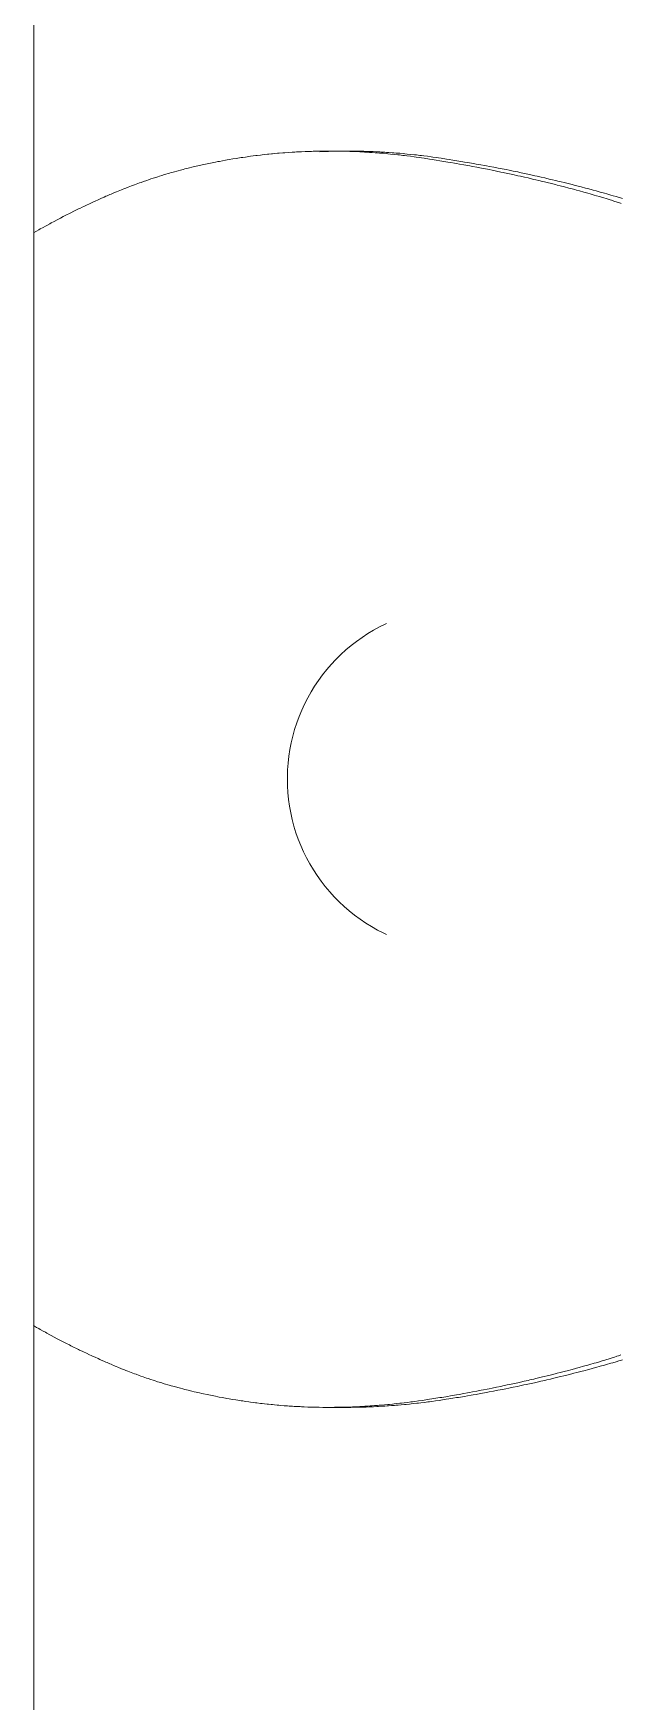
# Model space of a CAD drawing. Header units: millimetres. Extents: x -64292 to 329, y -3854 to 56761.
# Drawn here: x -1378 to -1164, y -1906 to -1296 of the extents above; entities that cross this region are included whole.
import ezdxf

# ---------------------------------------------------------------- set-up
doc = ezdxf.new("R2010")
doc.units = ezdxf.units.MM
doc.header["$MEASUREMENT"] = 0
doc.layers.add('I-FURN', color=30, linetype='Continuous', lineweight=13)

# ---------------------------------------------------------------- blocks, each defined once
blk = doc.blocks.new('New Furniture_Meeting Table Project Room South_NT2 - NT2-9574844-GA PLAN - LEVEL 11')
at = {"layer": 'I-FURN'}
blk.add_line((-672.67, -1824.05), (671.31, -1824.05), dxfattribs=at)
blk = doc.blocks.new('New Furniture_Project Room Chairs_NC5 - NC5-V35-GA PLAN - LEVEL 11')
at = {"layer": 'I-FURN'}
for p, q in [((-229.77, 44.5), (-229.77, 38.31)), ((229.62, 38.2), (229.62, 44.39)), ((-56.73, 23.39), (-56.86, 23.12)), ((56.86, 23.12), (56.73, 23.39))]:
    blk.add_line(p, q, dxfattribs=at)
at = {"layer": 'I-FURN', "flags": 128}
for points in [[(-199.84, 152.26), (-200.53, 151.07), (-200.98, 150.27), (-201.28, 149.74), (-201.88, 148.68), (-202.33, 147.88), (-202.62, 147.34), (-203.21, 146.27), (-203.5, 145.73), (-204.08, 144.66), (-204.65, 143.58), (-205.03, 142.86), (-205.28, 142.38), (-205.78, 141.41), (-206.18, 140.64), (-206.44, 140.12), (-206.96, 139.09), (-207.22, 138.57), (-207.74, 137.53), (-208.25, 136.49), (-208.59, 135.8), (-208.82, 135.33), (-209.26, 134.4), (-209.51, 133.88), (-210.01, 132.83), (-210.5, 131.78), (-210.83, 131.07), (-211.04, 130.61), (-211.47, 129.67), (-211.95, 128.61), (-212.27, 127.9), (-212.48, 127.42), (-212.9, 126.48), (-213.21, 125.77), (-213.41, 125.29), (-213.82, 124.34), (-214.02, 123.86), (-214.43, 122.91), (-214.83, 121.95), (-215.09, 121.32), (-215.62, 120.04)], [(215.47, 119.97), (214.94, 121.25), (214.67, 121.89), (214.27, 122.85), (213.87, 123.8), (213.67, 124.28), (213.26, 125.23), (213.05, 125.71), (212.74, 126.42), (212.32, 127.37), (212.11, 127.84), (211.79, 128.55), (211.31, 129.62), (210.88, 130.56), (210.67, 131.03), (210.34, 131.73), (209.85, 132.79), (209.35, 133.84), (209.1, 134.36), (208.65, 135.29), (208.43, 135.76), (208.09, 136.45), (207.57, 137.5), (207.06, 138.54), (206.8, 139.06), (206.27, 140.09), (206.01, 140.61), (205.61, 141.38), (205.11, 142.35), (204.85, 142.83), (204.47, 143.56), (203.9, 144.64), (203.32, 145.72), (203.03, 146.25), (202.44, 147.33), (202.14, 147.86), (201.7, 148.67), (201.1, 149.74), (200.8, 150.27), (200.34, 151.07), (199.66, 152.26)], [(-215.62, 120.04), (-216.04, 118.99), (-216.24, 118.47), (-216.55, 117.68), (-217, 116.5), (-217.45, 115.32), (-217.67, 114.72), (-218.1, 113.54), (-218.31, 112.94), (-218.63, 112.05), (-219.04, 110.86), (-219.25, 110.26), (-219.55, 109.36), (-219.85, 108.46), (-219.99, 108.01), (-220.38, 106.81), (-220.57, 106.21), (-220.85, 105.3), (-221.12, 104.4), (-221.26, 103.94), (-221.53, 103.03), (-221.66, 102.58), (-221.86, 101.9), (-222.05, 101.21), (-222.18, 100.75), (-222.43, 99.84), (-222.55, 99.38), (-222.8, 98.46), (-223.04, 97.55), (-223.2, 96.93), (-223.51, 95.7), (-223.62, 95.24), (-223.84, 94.32), (-224.06, 93.4), (-224.21, 92.78), (-224.49, 91.54), (-224.7, 90.62), (-224.83, 90), (-225.1, 88.76), (-225.23, 88.14), (-225.48, 86.9), (-225.73, 85.65), (-225.89, 84.83), (-225.99, 84.27), (-226.2, 83.17), (-226.4, 82.06), (-226.5, 81.5), (-226.64, 80.67), (-226.85, 79.43), (-227.06, 78.18), (-227.15, 77.55), (-227.35, 76.3), (-227.44, 75.68), (-227.58, 74.74), (-227.76, 73.49), (-227.84, 72.86), (-227.97, 71.92), (-228.09, 70.98), (-228.15, 70.51), (-228.3, 69.25), (-228.37, 68.62), (-228.48, 67.68), (-228.58, 66.73), (-228.63, 66.26), (-228.73, 65.32), (-228.77, 64.84), (-228.84, 64.13)], [(228.69, 64.06), (228.62, 64.77), (228.57, 65.24), (228.48, 66.19), (228.43, 66.66), (228.33, 67.61), (228.22, 68.56), (228.15, 69.18), (227.99, 70.44), (227.93, 70.91), (227.81, 71.86), (227.69, 72.8), (227.6, 73.42), (227.42, 74.68), (227.29, 75.62), (227.19, 76.24), (227, 77.49), (226.9, 78.12), (226.7, 79.37), (226.49, 80.62), (226.34, 81.45), (226.24, 82), (226.04, 83.11), (225.84, 84.21), (225.73, 84.77), (225.57, 85.6), (225.33, 86.84), (225.07, 88.08), (224.94, 88.7), (224.68, 89.94), (224.54, 90.56), (224.33, 91.49), (224.05, 92.72), (223.91, 93.34), (223.69, 94.26), (223.46, 95.19), (223.35, 95.65), (223.04, 96.87), (222.88, 97.49), (222.64, 98.4), (222.4, 99.32), (222.28, 99.78), (222.02, 100.69), (221.9, 101.15), (221.7, 101.83), (221.51, 102.52), (221.37, 102.97), (221.1, 103.88), (220.97, 104.33), (220.69, 105.24), (220.41, 106.15), (220.22, 106.75), (219.84, 107.95), (219.69, 108.4), (219.39, 109.3), (219.09, 110.2), (218.89, 110.79), (218.48, 111.99), (218.16, 112.88), (217.95, 113.47), (217.51, 114.66), (217.3, 115.25), (216.85, 116.43), (216.4, 117.62), (216.09, 118.4), (215.88, 118.92), (215.47, 119.97)], [(-228.84, 64.13), (-228.94, 63.06), (-228.99, 62.52), (-229.05, 61.71), (-229.15, 60.5), (-229.24, 59.29), (-229.28, 58.68), (-229.36, 57.47), (-229.4, 56.87), (-229.45, 55.96), (-229.51, 54.75), (-229.54, 54.15), (-229.58, 53.24), (-229.64, 51.88), (-229.68, 50.68), (-229.69, 50.07), (-229.72, 49.17), (-229.74, 47.81), (-229.76, 46.45), (-229.77, 45.77), (-229.77, 45.09), (-229.77, 43.73), (-229.76, 42.37), (-229.75, 41.47), (-229.74, 40.86), (-229.72, 39.66), (-229.69, 38.3), (-229.66, 37.39), (-229.64, 36.79), (-229.59, 35.59), (-229.55, 34.68), (-229.53, 34.08), (-229.47, 32.88), (-229.44, 32.28), (-229.37, 31.07), (-229.29, 29.87), (-229.24, 29.07), (-229.2, 28.54), (-229.13, 27.47), (-229.05, 26.41), (-229, 25.87), (-228.94, 25.07), (-228.84, 23.88), (-228.73, 22.68), (-228.67, 22.09), (-228.55, 20.89), (-228.49, 20.29), (-228.4, 19.4), (-228.27, 18.21), (-228.2, 17.61), (-228.09, 16.72), (-227.93, 15.38), (-227.78, 14.19), (-227.7, 13.6), (-227.58, 12.71), (-227.4, 11.37), (-227.21, 10.04), (-227.11, 9.37)], [(226.95, 9.3), (227.11, 10.3), (227.21, 10.97), (227.4, 12.31), (227.49, 12.98), (227.67, 14.32), (227.84, 15.66), (227.95, 16.55), (228.03, 17.15), (228.16, 18.34), (228.24, 19.01), (228.38, 20.36), (228.52, 21.7), (228.6, 22.6), (228.66, 23.19), (228.77, 24.39), (228.88, 25.74), (228.95, 26.63), (228.99, 27.23), (229.08, 28.43), (229.13, 29.33), (229.17, 29.93), (229.24, 31.13), (229.27, 31.73), (229.33, 32.93), (229.39, 34.13), (229.42, 34.93), (229.44, 35.46), (229.48, 36.53), (229.51, 37.6), (229.52, 38.13), (229.54, 38.94), (229.56, 40.14), (229.58, 41.34), (229.58, 41.95), (229.59, 43.15), (229.59, 43.75), (229.59, 44.66), (229.58, 45.86), (229.57, 46.47), (229.56, 47.37), (229.54, 48.73), (229.51, 49.94), (229.49, 50.54), (229.46, 51.45), (229.41, 52.81), (229.35, 54.17), (229.32, 54.85), (229.26, 56.06), (229.22, 56.67), (229.17, 57.58), (229.08, 58.94), (228.99, 60.3), (228.94, 60.99), (228.83, 62.35), (228.78, 63.03), (228.69, 64.06)], [(0, 59.39), (-2.5, 59.34), (-5, 59.19), (-7.49, 58.94), (-9.96, 58.59), (-12.42, 58.15), (-14.87, 57.6), (-17.28, 56.96), (-19.67, 56.23), (-22.03, 55.4), (-24.36, 54.47), (-26.64, 53.45), (-28.89, 52.35), (-31.08, 51.15), (-33.23, 49.87), (-35.33, 48.5), (-37.37, 47.05), (-39.35, 45.52), (-41.26, 43.91), (-43.12, 42.23), (-44.9, 40.47), (-46.61, 38.64), (-48.25, 36.75), (-49.81, 34.79), (-51.29, 32.77), (-52.68, 30.69), (-54, 28.56), (-55.23, 26.38), (-56.37, 24.15), (-56.73, 23.39)], [(56.73, 23.39), (55.62, 25.63), (54.42, 27.83), (53.14, 29.98), (51.77, 32.08), (50.31, 34.12), (48.78, 36.09), (47.17, 38.01), (45.48, 39.86), (43.73, 41.64), (41.9, 43.35), (40, 44.98), (38.04, 46.54), (36.02, 48.02), (33.95, 49.42), (31.82, 50.73), (29.63, 51.95), (27.41, 53.09), (25.13, 54.14), (22.82, 55.09), (20.47, 55.96), (18.09, 56.73), (15.69, 57.4), (13.25, 57.98), (10.8, 58.45), (8.32, 58.84), (5.84, 59.12), (3.34, 59.3), (0.85, 59.38), (0, 59.39)], [(229.37, 47.52), (229.4, 46.88), (229.45, 45.61), (229.49, 44.33), (229.51, 43.48), (229.53, 42.92), (229.55, 41.79), (229.57, 40.51), (229.58, 39.67), (229.59, 39.1), (229.59, 37.97), (229.59, 37.12), (229.59, 36.56), (229.58, 35.43), (229.58, 34.87), (229.56, 33.74), (229.54, 32.61), (229.52, 31.86), (229.51, 31.36), (229.48, 30.36), (229.44, 29.29), (229.42, 28.76), (229.39, 27.95), (229.33, 26.75), (229.27, 25.55), (229.24, 24.96), (229.17, 23.76), (229.13, 23.16), (229.08, 22.26), (228.99, 21.06), (228.95, 20.46), (228.88, 19.56), (228.77, 18.22), (228.66, 17.02), (228.6, 16.43), (228.52, 15.53), (228.38, 14.19), (228.24, 12.84), (228.16, 12.17), (228.03, 10.98), (227.95, 10.38), (227.84, 9.49), (227.67, 8.15), (227.49, 6.81), (227.4, 6.14), (227.21, 4.8), (227.11, 4.13), (226.95, 3.13)], [(-227.11, 3.2), (-227.21, 3.87), (-227.4, 5.2), (-227.58, 6.54), (-227.7, 7.43), (-227.78, 8.02), (-227.93, 9.21), (-228.1, 10.55), (-228.2, 11.44), (-228.27, 12.04), (-228.4, 13.23), (-228.49, 14.12), (-228.55, 14.72), (-228.67, 15.91), (-228.73, 16.51), (-228.84, 17.71), (-228.94, 18.9), (-229, 19.7), (-229.05, 20.23), (-229.13, 21.3), (-229.2, 22.36), (-229.24, 22.9), (-229.29, 23.7), (-229.37, 24.9), (-229.44, 26.1), (-229.47, 26.7), (-229.53, 27.91), (-229.55, 28.51), (-229.59, 29.41), (-229.64, 30.62), (-229.66, 31.22), (-229.69, 32.12), (-229.72, 33.48), (-229.74, 34.69), (-229.75, 35.29), (-229.76, 36.19), (-229.77, 37.55), (-229.77, 38.91), (-229.77, 39.59), (-229.76, 40.43), (-229.75, 40.99), (-229.73, 42.12)], [(-227.11, 9.37), (-226.82, 7.46), (-226.67, 6.5), (-226.44, 5.07), (-226.21, 3.64), (-226.1, 2.92), (-225.86, 1.49), (-225.74, 0.78), (-225.56, -0.29), (-225.32, -1.72), (-225.2, -2.43), (-225.01, -3.5), (-224.72, -5.1), (-224.47, -6.52), (-224.34, -7.23), (-224.14, -8.3), (-223.84, -9.89), (-223.53, -11.49), (-223.38, -12.29), (-223.1, -13.7), (-222.96, -14.41), (-222.75, -15.47), (-222.42, -17.06), (-222.09, -18.65), (-221.93, -19.44), (-221.59, -21.03), (-221.42, -21.82), (-221.16, -23.01), (-220.75, -24.88), (-220.54, -25.82), (-220.22, -27.22), (-219.9, -28.62), (-219.74, -29.32), (-219.41, -30.73), (-219.25, -31.43), (-219, -32.47), (-218.66, -33.87), (-218.49, -34.57), (-218.23, -35.62), (-217.85, -37.19), (-217.49, -38.58), (-217.32, -39.28), (-217.05, -40.32), (-216.64, -41.89), (-216.23, -43.45), (-216.03, -44.23), (-215.66, -45.62), (-215.47, -46.31), (-215.18, -47.35), (-214.76, -48.91), (-214.32, -50.46), (-214.1, -51.24), (-213.66, -52.8), (-213.44, -53.57), (-213.1, -54.74)], [(212.95, -54.8), (213.28, -53.64), (213.51, -52.86), (213.95, -51.31), (214.17, -50.53), (214.6, -48.97), (215.03, -47.42), (215.32, -46.38), (215.5, -45.68), (215.88, -44.29), (216.08, -43.51), (216.49, -41.95), (216.9, -40.38), (217.17, -39.34), (217.34, -38.64), (217.69, -37.25), (218.08, -35.68), (218.34, -34.63), (218.51, -33.93), (218.85, -32.54), (219.1, -31.49), (219.26, -30.79), (219.59, -29.39), (219.75, -28.69), (220.07, -27.28), (220.39, -25.88), (220.6, -24.94), (221.01, -23.07), (221.27, -21.88), (221.44, -21.09), (221.78, -19.5), (221.94, -18.71), (222.27, -17.12), (222.6, -15.53), (222.81, -14.47), (222.95, -13.77), (223.23, -12.35), (223.38, -11.55), (223.69, -9.96), (223.99, -8.36), (224.18, -7.3), (224.32, -6.59), (224.57, -5.17), (224.86, -3.57), (225.04, -2.5), (225.17, -1.78), (225.41, -0.36), (225.59, 0.71), (225.71, 1.42), (225.95, 2.85), (226.06, 3.57), (226.29, 5), (226.52, 6.43), (226.66, 7.39), (226.95, 9.3)], [(-213.1, -60.81), (-213.44, -59.65), (-213.66, -58.88), (-214.1, -57.32), (-214.32, -56.55), (-214.76, -54.99), (-215.19, -53.44), (-215.47, -52.4), (-215.66, -51.71), (-216.03, -50.32), (-216.23, -49.54), (-216.65, -47.98), (-217.05, -46.42), (-217.32, -45.38), (-217.5, -44.68), (-217.85, -43.29), (-218.24, -41.72), (-218.49, -40.68), (-218.66, -39.98), (-219, -38.58), (-219.25, -37.54), (-219.41, -36.84), (-219.74, -35.44), (-219.9, -34.74), (-220.23, -33.34), (-220.54, -31.94), (-220.75, -31), (-221.17, -29.13), (-221.42, -27.94), (-221.59, -27.15), (-221.93, -25.57), (-222.1, -24.78), (-222.42, -23.19), (-222.75, -21.6), (-222.96, -20.55), (-223.1, -19.84), (-223.38, -18.43), (-223.53, -17.63), (-223.84, -16.04), (-224.14, -14.44), (-224.34, -13.38), (-224.47, -12.67), (-224.73, -11.25), (-225.01, -9.65), (-225.2, -8.58), (-225.32, -7.87), (-225.56, -6.45), (-225.75, -5.38), (-225.86, -4.67), (-226.1, -3.24), (-226.21, -2.52), (-226.44, -1.1), (-226.67, 0.33), (-226.82, 1.29), (-227.11, 3.2)], [(226.95, 3.13), (226.66, 1.22), (226.52, 0.26), (226.29, -1.16), (226.06, -2.59), (225.95, -3.31), (225.71, -4.73), (225.59, -5.45), (225.41, -6.51), (225.17, -7.94), (225.05, -8.65), (224.86, -9.72), (224.57, -11.31), (224.32, -12.73), (224.19, -13.44), (223.99, -14.51), (223.69, -16.1), (223.38, -17.69), (223.23, -18.49), (222.95, -19.9), (222.81, -20.61), (222.6, -21.67), (222.27, -23.25), (221.95, -24.84), (221.78, -25.63), (221.44, -27.21), (221.27, -28), (221.01, -29.19), (220.6, -31.06), (220.39, -32), (220.08, -33.4), (219.75, -34.8), (219.59, -35.5), (219.26, -36.9), (219.1, -37.6), (218.85, -38.64), (218.51, -40.04), (218.34, -40.74), (218.08, -41.78), (217.69, -43.35), (217.34, -44.74), (217.17, -45.44), (216.9, -46.48), (216.49, -48.04), (216.08, -49.61), (215.88, -50.39), (215.5, -51.77), (215.32, -52.46), (215.03, -53.5), (214.6, -55.06), (214.17, -56.61), (213.95, -57.39), (213.51, -58.94), (213.28, -59.72), (212.95, -60.88)], [(-213.1, -54.74), (-212.79, -55.78), (-212.64, -56.3), (-212.4, -57.08), (-212.04, -58.25), (-211.67, -59.42), (-211.48, -60), (-211.1, -61.15), (-210.91, -61.73), (-210.62, -62.59)], [(210.47, -62.65), (210.76, -61.79), (210.95, -61.21), (211.33, -60.06), (211.52, -59.48), (211.89, -58.31), (212.25, -57.15), (212.49, -56.37), (212.64, -55.85), (212.95, -54.8)], [(-212.4, -63.16), (-212.64, -62.38), (-212.79, -61.86), (-213.1, -60.81)], [(212.95, -60.88), (212.64, -61.92), (212.49, -62.44), (212.25, -63.22)]]:
    blk.add_lwpolyline(points, dxfattribs=at)

msp = doc.modelspace()

# ---------------------------------------------------------------- block references
at = {"layer": 'I-FURN'}
for name, p, rotation in [('New Furniture_Meeting Table Project Room South_NT2 - NT2-9574844-GA PLAN - LEVEL 11', (-3202.41, -1564), 89.99999999999991), ('New Furniture_Project Room Chairs_NC5 - NC5-V35-GA PLAN - LEVEL 11', (-1226.23, -1568.55), 89.99999999999959)]:
    msp.add_blockref(name, p, dxfattribs=dict(at, rotation=rotation))

doc.saveas('drawing.dxf')
